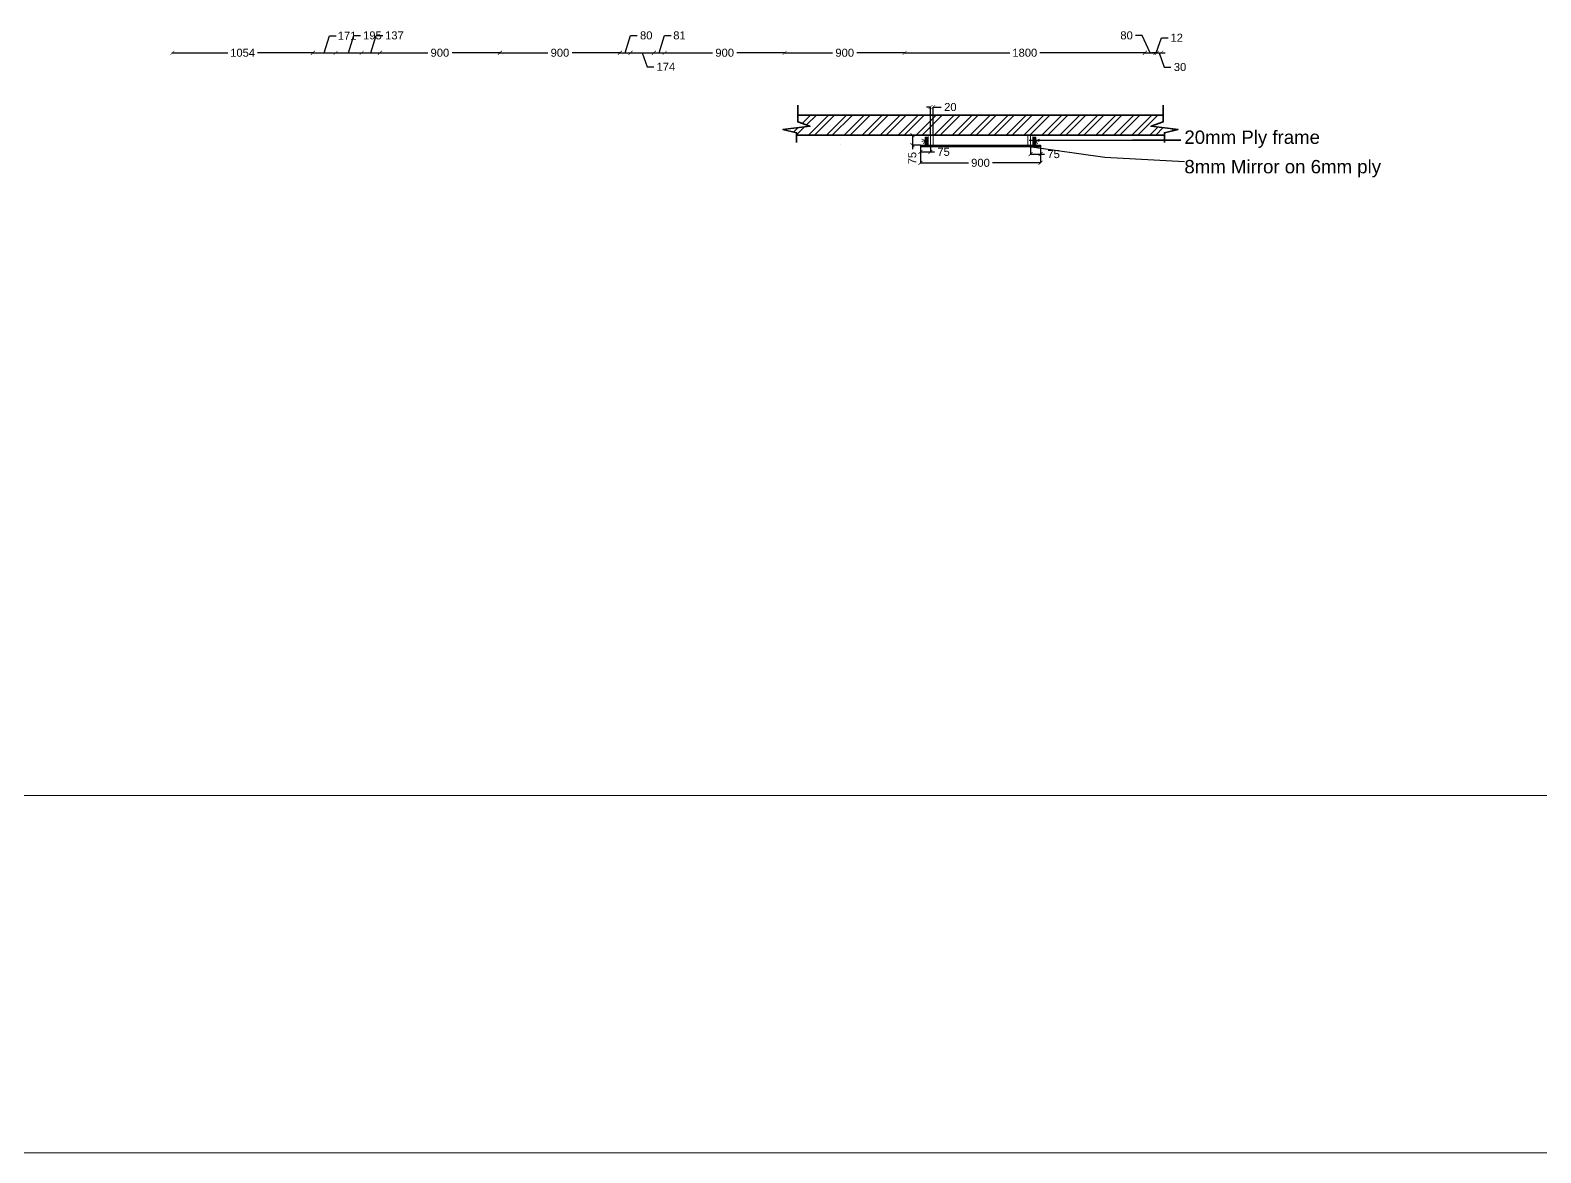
# Model space of a CAD drawing. Header units: millimetres. Extents: x 1464389 to 1998638, y -29162 to 256806.
# Drawn here: x 1626934 to 1638258, y 185375 to 193790 of the extents above; entities that cross this region are included whole.
import ezdxf

# ---------------------------------------------------------------- set-up
doc = ezdxf.new("R2010")
doc.units = ezdxf.units.MM
doc.header["$LTSCALE"] = 15
doc.header["$PDMODE"] = 35
doc.layers.get('0').update_dxf_attribs({"lineweight": 5})
for name, color, linetype, lineweight in [('dimension', 1, 'Continuous', 25), ('Hatch', 252, 'Continuous', 15), ('LS_DR_Wall', 5, 'Continuous', 35)]:
    doc.layers.add(name, color=color, linetype=linetype, lineweight=lineweight)
doc.layers.add('Text', color=250, linetype='Continuous')
doc.layers.add('TEXTS', color=7, linetype='Continuous', true_color=0x636466)
doc.styles.add('ARIAL', font='arial.ttf')
doc.dimstyles.new('SC-25', dxfattribs={"dimtxt": 60, "dimasz": 30, "dimexe": 0, "dimexo": 0, "dimgap": 25, "dimtad": 0, "dimdec": 0, "dimzin": 0, "dimdsep": 46, "dimtxsty": 'ARIAL', "dimblk": 'ARCHTICK', "dimcen": 0.09, "dimdle": 3, "dimclrd": 251, "dimclre": 251, "dimclrt": 1, "dimadec": 0, "dimazin": 0, "dimtfac": 1, "dimtdec": 0, "dimtofl": 0, "dimtmove": 0, "dimatfit": 2, "dimfxl": 100, "dimtolj": 1, "dimtzin": 0, "dimarcsym": 0})

# ---------------------------------------------------------------- blocks, each defined once
blk = doc.blocks.new('_ArchTick')
at = {"color": 0, "linetype": 'ByBlock', "const_width": 0.15}
blk.add_lwpolyline([(-0.5, -0.5), (0.5, 0.5)], dxfattribs=at)
blk = doc.blocks.new('*D2470')
at = {"layer": 'Defpoints', "color": 0, "ltscale": 0.25, "transparency": 16777216}
for p in [(1634433, 192929), (1634508, 192929), (1634508, 192861)]:
    blk.add_point(p, dxfattribs=at)
at = {"layer": 'dimension', "color": 251, "lineweight": -2, "ltscale": 0.25, "transparency": 16777216}
for p, q in [((1634433, 192929), (1634433, 192861)), ((1634508, 192929), (1634508, 192861)), ((1634430, 192861), (1634508, 192861)), ((1634508, 192861), (1634538, 192861))]:
    blk.add_line(p, q, dxfattribs=at)
at = {"layer": 'dimension', "color": 251, "lineweight": -2, "ltscale": 0.25, "transparency": 16777216, "xscale": 30, "yscale": 30, "zscale": 30, "rotation": 180}
blk.add_blockref('_ArchTick', (1634433, 192861), dxfattribs=at)
at = {"layer": 'dimension', "color": 251, "lineweight": -2, "ltscale": 0.25, "transparency": 16777216, "xscale": 30, "yscale": 30, "zscale": 30}
blk.add_blockref('_ArchTick', (1634508, 192861), dxfattribs=at)
at = {"layer": 'dimension', "color": 1, "ltscale": 0.25, "transparency": 16777216, "insert": (1634606, 192861), "char_height": 60, "attachment_point": 5, "style": 'ARIAL'}
blk.add_mtext('\\A1;75', dxfattribs=at)
blk = doc.blocks.new('*D2471')
at = {"layer": 'Defpoints', "color": 0, "ltscale": 0.25, "transparency": 16777216}
for p in [(1633608, 192915), (1634508, 192915), (1634508, 192796)]:
    blk.add_point(p, dxfattribs=at)
at = {"layer": 'dimension', "color": 251, "lineweight": -2, "ltscale": 0.25, "transparency": 16777216}
for p, q in [((1633608, 192915), (1633608, 192796)), ((1634508, 192915), (1634508, 192796)), ((1633605, 192796), (1633967, 192796)), ((1634511, 192796), (1634149, 192796))]:
    blk.add_line(p, q, dxfattribs=at)
at = {"layer": 'dimension', "color": 251, "lineweight": -2, "ltscale": 0.25, "transparency": 16777216, "xscale": 30, "yscale": 30, "zscale": 30, "rotation": 180}
blk.add_blockref('_ArchTick', (1633608, 192796), dxfattribs=at)
at = {"layer": 'dimension', "color": 251, "lineweight": -2, "ltscale": 0.25, "transparency": 16777216, "xscale": 30, "yscale": 30, "zscale": 30}
blk.add_blockref('_ArchTick', (1634508, 192796), dxfattribs=at)
at = {"layer": 'dimension', "color": 1, "ltscale": 0.25, "transparency": 16777216, "insert": (1634058, 192796), "char_height": 60, "attachment_point": 5, "style": 'ARIAL'}
blk.add_mtext('\\A1;900', dxfattribs=at)
blk = doc.blocks.new('*D1905')
at = {"layer": 'Defpoints', "color": 0, "ltscale": 0.25, "transparency": 16777216}
for p in [(1633608, 192919), (1633683, 192919), (1633683, 192878)]:
    blk.add_point(p, dxfattribs=at)
at = {"layer": 'dimension', "color": 251, "lineweight": -2, "ltscale": 0.25, "transparency": 16777216}
for p, q in [((1633605, 192878), (1633683, 192878)), ((1633608, 192919), (1633608, 192878)), ((1633683, 192919), (1633683, 192878)), ((1633683, 192878), (1633713, 192878))]:
    blk.add_line(p, q, dxfattribs=at)
at = {"layer": 'dimension', "color": 251, "lineweight": -2, "ltscale": 0.25, "transparency": 16777216, "xscale": 30, "yscale": 30, "zscale": 30, "rotation": 180}
blk.add_blockref('_ArchTick', (1633608, 192878), dxfattribs=at)
at = {"layer": 'dimension', "color": 251, "lineweight": -2, "ltscale": 0.25, "transparency": 16777216, "xscale": 30, "yscale": 30, "zscale": 30}
blk.add_blockref('_ArchTick', (1633683, 192878), dxfattribs=at)
at = {"layer": 'dimension', "color": 1, "ltscale": 0.25, "transparency": 16777216, "insert": (1633781, 192878), "char_height": 60, "attachment_point": 5, "style": 'ARIAL'}
blk.add_mtext('\\A1;75', dxfattribs=at)
blk = doc.blocks.new('*D1906')
at = {"layer": 'Defpoints', "color": 0, "ltscale": 0.25, "transparency": 16777216}
for p in [(1633703, 193214), (1633683, 193004), (1633703, 193004)]:
    blk.add_point(p, dxfattribs=at)
at = {"layer": 'dimension', "color": 251, "lineweight": -2, "ltscale": 0.25, "transparency": 16777216}
for p, q in [((1633683, 193214), (1633653, 193214)), ((1633683, 193004), (1633683, 193214)), ((1633703, 193004), (1633703, 193214)), ((1633703, 193214), (1633763, 193214))]:
    blk.add_line(p, q, dxfattribs=at)
at = {"layer": 'dimension', "color": 251, "lineweight": -2, "ltscale": 0.25, "transparency": 16777216, "xscale": 30, "yscale": 30, "zscale": 30}
blk.add_blockref('_ArchTick', (1633683, 193214), dxfattribs=at)
at = {"layer": 'dimension', "color": 251, "lineweight": -2, "ltscale": 0.25, "transparency": 16777216, "xscale": 30, "yscale": 30, "zscale": 30, "rotation": 180}
blk.add_blockref('_ArchTick', (1633703, 193214), dxfattribs=at)
at = {"layer": 'dimension', "color": 1, "ltscale": 0.25, "transparency": 16777216, "insert": (1633832, 193214), "char_height": 60, "attachment_point": 5, "style": 'ARIAL'}
blk.add_mtext('\\A1;20', dxfattribs=at)
blk = doc.blocks.new('*D2472')
at = {"layer": 'Defpoints', "color": 0, "ltscale": 0.25, "transparency": 16777216}
for p in [(1633547, 193004), (1633608, 193004), (1633608, 192929)]:
    blk.add_point(p, dxfattribs=at)
at = {"layer": 'dimension', "color": 251, "lineweight": -2, "ltscale": 0.25, "transparency": 16777216}
for p, q in [((1633608, 193004), (1633547, 193004)), ((1633547, 193004), (1633547, 192926)), ((1633608, 192929), (1633547, 192929)), ((1633547, 192929), (1633547, 192899))]:
    blk.add_line(p, q, dxfattribs=at)
at = {"layer": 'dimension', "color": 251, "lineweight": -2, "ltscale": 0.25, "transparency": 16777216, "xscale": 30, "yscale": 30, "zscale": 30}
for p, rotation in [((1633547, 193004), 90), ((1633547, 192929), 270)]:
    blk.add_blockref('_ArchTick', p, dxfattribs=dict(at, rotation=rotation))
at = {"layer": 'dimension', "color": 1, "ltscale": 0.25, "transparency": 16777216, "insert": (1633547, 192831), "char_height": 60, "attachment_point": 5, "rotation": 90, "style": 'ARIAL'}
blk.add_mtext('\\A1;75', dxfattribs=at)
blk = doc.blocks.new('*D1915')
at = {"layer": 'Defpoints', "color": 0, "ltscale": 0.25, "transparency": 16777216}
for p in [(1627999, 193621), (1629053, 193621), (1629053, 193621)]:
    blk.add_point(p, dxfattribs=at)
at = {"layer": 'dimension', "color": 251, "lineweight": -2, "ltscale": 0.25, "transparency": 16777216}
for p, q in [((1627996, 193621), (1628414, 193621)), ((1629056, 193621), (1628638, 193621))]:
    blk.add_line(p, q, dxfattribs=at)
at = {"layer": 'dimension', "color": 251, "lineweight": -2, "ltscale": 0.25, "transparency": 16777216, "xscale": 30, "yscale": 30, "zscale": 30, "rotation": 180}
blk.add_blockref('_ArchTick', (1627999, 193621), dxfattribs=at)
at = {"layer": 'dimension', "color": 251, "lineweight": -2, "ltscale": 0.25, "transparency": 16777216, "xscale": 30, "yscale": 30, "zscale": 30}
blk.add_blockref('_ArchTick', (1629053, 193621), dxfattribs=at)
at = {"layer": 'dimension', "color": 1, "ltscale": 0.25, "transparency": 16777216, "insert": (1628526, 193621), "char_height": 60, "attachment_point": 5, "style": 'ARIAL'}
blk.add_mtext('\\A1;1054', dxfattribs=at)
blk = doc.blocks.new('*D1916')
at = {"layer": 'Defpoints', "color": 0, "ltscale": 0.25, "transparency": 16777216}
for p in [(1629053, 193621), (1629224, 193621), (1629224, 193621)]:
    blk.add_point(p, dxfattribs=at)
at = {"layer": 'dimension', "color": 251, "lineweight": -2, "ltscale": 0.25, "transparency": 16777216}
for p, q in [((1629138, 193621), (1629177, 193749)), ((1629177, 193749), (1629227, 193749)), ((1629050, 193621), (1629227, 193621))]:
    blk.add_line(p, q, dxfattribs=at)
at = {"layer": 'dimension', "color": 251, "lineweight": -2, "ltscale": 0.25, "transparency": 16777216, "xscale": 30, "yscale": 30, "zscale": 30, "rotation": 180}
blk.add_blockref('_ArchTick', (1629053, 193621), dxfattribs=at)
at = {"layer": 'dimension', "color": 251, "lineweight": -2, "ltscale": 0.25, "transparency": 16777216, "xscale": 30, "yscale": 30, "zscale": 30}
blk.add_blockref('_ArchTick', (1629224, 193621), dxfattribs=at)
at = {"layer": 'dimension', "color": 1, "ltscale": 0.25, "transparency": 16777216, "insert": (1629309, 193749), "char_height": 60, "attachment_point": 5, "style": 'ARIAL'}
blk.add_mtext('\\A1;171', dxfattribs=at)
blk = doc.blocks.new('*D1917')
at = {"layer": 'Defpoints', "color": 0, "ltscale": 0.25, "transparency": 16777216}
for p in [(1629224, 193621), (1629419, 193621), (1629419, 193621)]:
    blk.add_point(p, dxfattribs=at)
at = {"layer": 'dimension', "color": 251, "lineweight": -2, "ltscale": 0.25, "transparency": 16777216}
for p, q in [((1629321, 193621), (1629360, 193751)), ((1629360, 193751), (1629410, 193751)), ((1629221, 193621), (1629422, 193621))]:
    blk.add_line(p, q, dxfattribs=at)
at = {"layer": 'dimension', "color": 251, "lineweight": -2, "ltscale": 0.25, "transparency": 16777216, "xscale": 30, "yscale": 30, "zscale": 30, "rotation": 180}
blk.add_blockref('_ArchTick', (1629224, 193621), dxfattribs=at)
at = {"layer": 'dimension', "color": 251, "lineweight": -2, "ltscale": 0.25, "transparency": 16777216, "xscale": 30, "yscale": 30, "zscale": 30}
blk.add_blockref('_ArchTick', (1629419, 193621), dxfattribs=at)
at = {"layer": 'dimension', "color": 1, "ltscale": 0.25, "transparency": 16777216, "insert": (1629499, 193751), "char_height": 60, "attachment_point": 5, "style": 'ARIAL'}
blk.add_mtext('\\A1;195', dxfattribs=at)
blk = doc.blocks.new('*D1918')
at = {"layer": 'Defpoints', "color": 0, "ltscale": 0.25, "transparency": 16777216}
for p in [(1629419, 193621), (1629555, 193621), (1629555, 193621)]:
    blk.add_point(p, dxfattribs=at)
at = {"layer": 'dimension', "color": 251, "lineweight": -2, "ltscale": 0.25, "transparency": 16777216}
for p, q in [((1629487, 193621), (1629526, 193751)), ((1629526, 193751), (1629576, 193751)), ((1629416, 193621), (1629558, 193621))]:
    blk.add_line(p, q, dxfattribs=at)
at = {"layer": 'dimension', "color": 251, "lineweight": -2, "ltscale": 0.25, "transparency": 16777216, "xscale": 30, "yscale": 30, "zscale": 30, "rotation": 180}
blk.add_blockref('_ArchTick', (1629419, 193621), dxfattribs=at)
at = {"layer": 'dimension', "color": 251, "lineweight": -2, "ltscale": 0.25, "transparency": 16777216, "xscale": 30, "yscale": 30, "zscale": 30}
blk.add_blockref('_ArchTick', (1629555, 193621), dxfattribs=at)
at = {"layer": 'dimension', "color": 1, "ltscale": 0.25, "transparency": 16777216, "insert": (1629664, 193751), "char_height": 60, "attachment_point": 5, "style": 'ARIAL'}
blk.add_mtext('\\A1;137', dxfattribs=at)
blk = doc.blocks.new('*D1919')
at = {"layer": 'Defpoints', "color": 0, "ltscale": 0.25, "transparency": 16777216}
for p in [(1629555, 193621), (1630455, 193621), (1630455, 193621)]:
    blk.add_point(p, dxfattribs=at)
at = {"layer": 'dimension', "color": 251, "lineweight": -2, "ltscale": 0.25, "transparency": 16777216}
for p, q in [((1629552, 193621), (1629914, 193621)), ((1630458, 193621), (1630096, 193621))]:
    blk.add_line(p, q, dxfattribs=at)
at = {"layer": 'dimension', "color": 251, "lineweight": -2, "ltscale": 0.25, "transparency": 16777216, "xscale": 30, "yscale": 30, "zscale": 30, "rotation": 180}
blk.add_blockref('_ArchTick', (1629555, 193621), dxfattribs=at)
at = {"layer": 'dimension', "color": 251, "lineweight": -2, "ltscale": 0.25, "transparency": 16777216, "xscale": 30, "yscale": 30, "zscale": 30}
blk.add_blockref('_ArchTick', (1630455, 193621), dxfattribs=at)
at = {"layer": 'dimension', "color": 1, "ltscale": 0.25, "transparency": 16777216, "insert": (1630005, 193621), "char_height": 60, "attachment_point": 5, "style": 'ARIAL'}
blk.add_mtext('\\A1;900', dxfattribs=at)
blk = doc.blocks.new('*D1920')
at = {"layer": 'Defpoints', "color": 0, "ltscale": 0.25, "transparency": 16777216}
for p in [(1630455, 193621), (1631355, 193621), (1631355, 193621)]:
    blk.add_point(p, dxfattribs=at)
at = {"layer": 'dimension', "color": 251, "lineweight": -2, "ltscale": 0.25, "transparency": 16777216}
for p, q in [((1630452, 193621), (1630814, 193621)), ((1631358, 193621), (1630996, 193621))]:
    blk.add_line(p, q, dxfattribs=at)
at = {"layer": 'dimension', "color": 251, "lineweight": -2, "ltscale": 0.25, "transparency": 16777216, "xscale": 30, "yscale": 30, "zscale": 30, "rotation": 180}
blk.add_blockref('_ArchTick', (1630455, 193621), dxfattribs=at)
at = {"layer": 'dimension', "color": 251, "lineweight": -2, "ltscale": 0.25, "transparency": 16777216, "xscale": 30, "yscale": 30, "zscale": 30}
blk.add_blockref('_ArchTick', (1631355, 193621), dxfattribs=at)
at = {"layer": 'dimension', "color": 1, "ltscale": 0.25, "transparency": 16777216, "insert": (1630905, 193621), "char_height": 60, "attachment_point": 5, "style": 'ARIAL'}
blk.add_mtext('\\A1;900', dxfattribs=at)
blk = doc.blocks.new('*D1921')
at = {"layer": 'Defpoints', "color": 0, "ltscale": 0.25, "transparency": 16777216}
for p in [(1631355, 193621), (1631435, 193621), (1631435, 193621)]:
    blk.add_point(p, dxfattribs=at)
at = {"layer": 'dimension', "color": 251, "lineweight": -2, "ltscale": 0.25, "transparency": 16777216}
for p, q in [((1631395, 193621), (1631434, 193751)), ((1631434, 193751), (1631484, 193751)), ((1631352, 193621), (1631438, 193621))]:
    blk.add_line(p, q, dxfattribs=at)
at = {"layer": 'dimension', "color": 251, "lineweight": -2, "ltscale": 0.25, "transparency": 16777216, "xscale": 30, "yscale": 30, "zscale": 30, "rotation": 180}
blk.add_blockref('_ArchTick', (1631355, 193621), dxfattribs=at)
at = {"layer": 'dimension', "color": 251, "lineweight": -2, "ltscale": 0.25, "transparency": 16777216, "xscale": 30, "yscale": 30, "zscale": 30}
blk.add_blockref('_ArchTick', (1631435, 193621), dxfattribs=at)
at = {"layer": 'dimension', "color": 1, "ltscale": 0.25, "transparency": 16777216, "insert": (1631552, 193751), "char_height": 60, "attachment_point": 5, "style": 'ARIAL'}
blk.add_mtext('\\A1;80', dxfattribs=at)
blk = doc.blocks.new('*D1922')
at = {"layer": 'Defpoints', "color": 0, "ltscale": 0.25, "transparency": 16777216}
for p in [(1631435, 193621), (1631609, 193621), (1631609, 193621)]:
    blk.add_point(p, dxfattribs=at)
at = {"layer": 'dimension', "color": 251, "lineweight": -2, "ltscale": 0.25, "transparency": 16777216}
for p, q in [((1631432, 193621), (1631612, 193621)), ((1631522, 193621), (1631560, 193516)), ((1631560, 193516), (1631610, 193516))]:
    blk.add_line(p, q, dxfattribs=at)
at = {"layer": 'dimension', "color": 251, "lineweight": -2, "ltscale": 0.25, "transparency": 16777216, "xscale": 30, "yscale": 30, "zscale": 30, "rotation": 180}
blk.add_blockref('_ArchTick', (1631435, 193621), dxfattribs=at)
at = {"layer": 'dimension', "color": 251, "lineweight": -2, "ltscale": 0.25, "transparency": 16777216, "xscale": 30, "yscale": 30, "zscale": 30}
blk.add_blockref('_ArchTick', (1631609, 193621), dxfattribs=at)
at = {"layer": 'dimension', "color": 1, "ltscale": 0.25, "transparency": 16777216, "insert": (1631699, 193516), "char_height": 60, "attachment_point": 5, "style": 'ARIAL'}
blk.add_mtext('\\A1;174', dxfattribs=at)
blk = doc.blocks.new('*D1923')
at = {"layer": 'Defpoints', "color": 0, "ltscale": 0.25, "transparency": 16777216}
for p in [(1631609, 193621), (1631690, 193621), (1631690, 193621)]:
    blk.add_point(p, dxfattribs=at)
at = {"layer": 'dimension', "color": 251, "lineweight": -2, "ltscale": 0.25, "transparency": 16777216}
for p, q in [((1631650, 193621), (1631688, 193751)), ((1631688, 193751), (1631738, 193751)), ((1631606, 193621), (1631693, 193621))]:
    blk.add_line(p, q, dxfattribs=at)
at = {"layer": 'dimension', "color": 251, "lineweight": -2, "ltscale": 0.25, "transparency": 16777216, "xscale": 30, "yscale": 30, "zscale": 30, "rotation": 180}
blk.add_blockref('_ArchTick', (1631609, 193621), dxfattribs=at)
at = {"layer": 'dimension', "color": 251, "lineweight": -2, "ltscale": 0.25, "transparency": 16777216, "xscale": 30, "yscale": 30, "zscale": 30}
blk.add_blockref('_ArchTick', (1631690, 193621), dxfattribs=at)
at = {"layer": 'dimension', "color": 1, "ltscale": 0.25, "transparency": 16777216, "insert": (1631801, 193751), "char_height": 60, "attachment_point": 5, "style": 'ARIAL'}
blk.add_mtext('\\A1;81', dxfattribs=at)
blk = doc.blocks.new('*D1924')
at = {"layer": 'Defpoints', "color": 0, "ltscale": 0.25, "transparency": 16777216}
for p in [(1631690, 193621), (1632590, 193621), (1632590, 193621)]:
    blk.add_point(p, dxfattribs=at)
at = {"layer": 'dimension', "color": 251, "lineweight": -2, "ltscale": 0.25, "transparency": 16777216}
for p, q in [((1631687, 193621), (1632049, 193621)), ((1632593, 193621), (1632231, 193621))]:
    blk.add_line(p, q, dxfattribs=at)
at = {"layer": 'dimension', "color": 251, "lineweight": -2, "ltscale": 0.25, "transparency": 16777216, "xscale": 30, "yscale": 30, "zscale": 30, "rotation": 180}
blk.add_blockref('_ArchTick', (1631690, 193621), dxfattribs=at)
at = {"layer": 'dimension', "color": 251, "lineweight": -2, "ltscale": 0.25, "transparency": 16777216, "xscale": 30, "yscale": 30, "zscale": 30}
blk.add_blockref('_ArchTick', (1632590, 193621), dxfattribs=at)
at = {"layer": 'dimension', "color": 1, "ltscale": 0.25, "transparency": 16777216, "insert": (1632140, 193621), "char_height": 60, "attachment_point": 5, "style": 'ARIAL'}
blk.add_mtext('\\A1;900', dxfattribs=at)
blk = doc.blocks.new('*D1925')
at = {"layer": 'Defpoints', "color": 0, "ltscale": 0.25, "transparency": 16777216}
for p in [(1632590, 193621), (1633490, 193621), (1633490, 193621)]:
    blk.add_point(p, dxfattribs=at)
at = {"layer": 'dimension', "color": 251, "lineweight": -2, "ltscale": 0.25, "transparency": 16777216}
for p, q in [((1632587, 193621), (1632949, 193621)), ((1633493, 193621), (1633131, 193621))]:
    blk.add_line(p, q, dxfattribs=at)
at = {"layer": 'dimension', "color": 251, "lineweight": -2, "ltscale": 0.25, "transparency": 16777216, "xscale": 30, "yscale": 30, "zscale": 30, "rotation": 180}
blk.add_blockref('_ArchTick', (1632590, 193621), dxfattribs=at)
at = {"layer": 'dimension', "color": 251, "lineweight": -2, "ltscale": 0.25, "transparency": 16777216, "xscale": 30, "yscale": 30, "zscale": 30}
blk.add_blockref('_ArchTick', (1633490, 193621), dxfattribs=at)
at = {"layer": 'dimension', "color": 1, "ltscale": 0.25, "transparency": 16777216, "insert": (1633040, 193621), "char_height": 60, "attachment_point": 5, "style": 'ARIAL'}
blk.add_mtext('\\A1;900', dxfattribs=at)
blk = doc.blocks.new('*D1926')
at = {"layer": 'Defpoints', "color": 0, "ltscale": 0.25, "transparency": 16777216}
for p in [(1633490, 193621), (1635290, 193621), (1635290, 193621)]:
    blk.add_point(p, dxfattribs=at)
at = {"layer": 'dimension', "color": 251, "lineweight": -2, "ltscale": 0.25, "transparency": 16777216}
for p, q in [((1633487, 193621), (1634278, 193621)), ((1635293, 193621), (1634502, 193621))]:
    blk.add_line(p, q, dxfattribs=at)
at = {"layer": 'dimension', "color": 251, "lineweight": -2, "ltscale": 0.25, "transparency": 16777216, "xscale": 30, "yscale": 30, "zscale": 30, "rotation": 180}
blk.add_blockref('_ArchTick', (1633490, 193621), dxfattribs=at)
at = {"layer": 'dimension', "color": 251, "lineweight": -2, "ltscale": 0.25, "transparency": 16777216, "xscale": 30, "yscale": 30, "zscale": 30}
blk.add_blockref('_ArchTick', (1635290, 193621), dxfattribs=at)
at = {"layer": 'dimension', "color": 1, "ltscale": 0.25, "transparency": 16777216, "insert": (1634390, 193621), "char_height": 60, "attachment_point": 5, "style": 'ARIAL'}
blk.add_mtext('\\A1;1800', dxfattribs=at)
blk = doc.blocks.new('*D1927')
at = {"layer": 'Defpoints', "color": 0, "ltscale": 0.25, "transparency": 16777216}
for p in [(1635290, 193621), (1635370, 193621), (1635370, 193621)]:
    blk.add_point(p, dxfattribs=at)
at = {"layer": 'dimension', "color": 251, "lineweight": -2, "ltscale": 0.25, "transparency": 16777216}
for p, q in [((1635271, 193751), (1635221, 193751)), ((1635330, 193621), (1635271, 193751)), ((1635287, 193621), (1635373, 193621))]:
    blk.add_line(p, q, dxfattribs=at)
at = {"layer": 'dimension', "color": 251, "lineweight": -2, "ltscale": 0.25, "transparency": 16777216, "xscale": 30, "yscale": 30, "zscale": 30, "rotation": 180}
blk.add_blockref('_ArchTick', (1635290, 193621), dxfattribs=at)
at = {"layer": 'dimension', "color": 251, "lineweight": -2, "ltscale": 0.25, "transparency": 16777216, "xscale": 30, "yscale": 30, "zscale": 30}
blk.add_blockref('_ArchTick', (1635370, 193621), dxfattribs=at)
at = {"layer": 'dimension', "color": 1, "ltscale": 0.25, "transparency": 16777216, "insert": (1635153, 193751), "char_height": 60, "attachment_point": 5, "style": 'ARIAL'}
blk.add_mtext('\\A1;80', dxfattribs=at)
blk = doc.blocks.new('*D1928')
at = {"layer": 'Defpoints', "color": 0, "ltscale": 0.25, "transparency": 16777216}
for p in [(1635370, 193621), (1635382, 193621), (1635382, 193621)]:
    blk.add_point(p, dxfattribs=at)
at = {"layer": 'dimension', "color": 251, "lineweight": -2, "ltscale": 0.25, "transparency": 16777216}
for p, q in [((1635376, 193621), (1635414, 193734)), ((1635414, 193734), (1635464, 193734)), ((1635370, 193621), (1635340, 193621)), ((1635370, 193621), (1635382, 193621)), ((1635382, 193621), (1635412, 193621))]:
    blk.add_line(p, q, dxfattribs=at)
at = {"layer": 'dimension', "color": 251, "lineweight": -2, "ltscale": 0.25, "transparency": 16777216, "xscale": 30, "yscale": 30, "zscale": 30}
blk.add_blockref('_ArchTick', (1635370, 193621), dxfattribs=at)
at = {"layer": 'dimension', "color": 251, "lineweight": -2, "ltscale": 0.25, "transparency": 16777216, "xscale": 30, "yscale": 30, "zscale": 30, "rotation": 180}
blk.add_blockref('_ArchTick', (1635382, 193621), dxfattribs=at)
at = {"layer": 'dimension', "color": 1, "ltscale": 0.25, "transparency": 16777216, "insert": (1635529, 193734), "char_height": 60, "attachment_point": 5, "style": 'ARIAL'}
blk.add_mtext('\\A1;12', dxfattribs=at)
blk = doc.blocks.new('*D1929')
at = {"layer": 'Defpoints', "color": 0, "ltscale": 0.25, "transparency": 16777216}
for p in [(1635382, 193621), (1635412, 193621), (1635412, 193621)]:
    blk.add_point(p, dxfattribs=at)
at = {"layer": 'dimension', "color": 251, "lineweight": -2, "ltscale": 0.25, "transparency": 16777216}
for p, q in [((1635382, 193621), (1635352, 193621)), ((1635382, 193621), (1635412, 193621)), ((1635397, 193621), (1635436, 193514)), ((1635412, 193621), (1635442, 193621)), ((1635436, 193514), (1635486, 193514))]:
    blk.add_line(p, q, dxfattribs=at)
at = {"layer": 'dimension', "color": 251, "lineweight": -2, "ltscale": 0.25, "transparency": 16777216, "xscale": 30, "yscale": 30, "zscale": 30}
blk.add_blockref('_ArchTick', (1635382, 193621), dxfattribs=at)
at = {"layer": 'dimension', "color": 251, "lineweight": -2, "ltscale": 0.25, "transparency": 16777216, "xscale": 30, "yscale": 30, "zscale": 30, "rotation": 180}
blk.add_blockref('_ArchTick', (1635412, 193621), dxfattribs=at)
at = {"layer": 'dimension', "color": 1, "ltscale": 0.25, "transparency": 16777216, "insert": (1635554, 193514), "char_height": 60, "attachment_point": 5, "style": 'ARIAL'}
blk.add_mtext('\\A1;30', dxfattribs=at)

msp = doc.modelspace()

# ---------------------------------------------------------------- hatches: boundary and pattern name
at = {"layer": 'Hatch', "ltscale": 0.25}
h = msp.add_hatch(dxfattribs=at)
h.set_pattern_fill('ANSI32', color=256, scale=10)
h.set_pattern_definition([(45, (360460.61, 315555.53), (-67.351921, 67.351921), []), (45, (360505.52, 315555.53), (-67.351921, 67.351921), [])])
h.paths.add_polyline_path([(1635427, 193102.3), (1635336.7, 193070.5), (1635539.7, 193046.3), (1635436.8, 193021.2), (1635436.8, 193004.1), (1635033.2, 193004.1), (1635108.2, 193004.1), (1635108.2, 192923.1), (1635109, 193004.1), (1633009, 193004.1), (1633008.2, 192923.1), (1633008.2, 193004.1), (1633083.2, 193004.1), (1632679.7, 193004.1), (1632679.7, 193021.2), (1632576.8, 193046.3), (1632779.7, 193070.5), (1632689.5, 193102.3), (1632689.5, 193154.1), (1635427, 193154.1)])
at = {"layer": 'Hatch', "ltscale": 0.25, "true_color": 0xf8d731}
h = msp.add_hatch(color=40, dxfattribs=at)
h.dxf.hatch_style = 1
h.paths.add_polyline_path([(1633642.5, 192929.1), (1633642.9, 192989.2), (1633669.4, 192990.1), (1633669.4, 192929.1)])
h = msp.add_hatch(color=40, dxfattribs=at)
h.dxf.hatch_style = 1
h.paths.add_polyline_path([(1634474, 192929.1), (1634473.6, 192989.2), (1634447, 192990.1), (1634447, 192929.1)])

# ---------------------------------------------------------------- linework, layer by layer
at = {"ltscale": 0.25}
for p, q in [((1634508.2, 192929.1), (1633608.2, 192929.1)), ((1633608.2, 192923.1), (1633608.2, 192929.1)), ((1634508.2, 192923.1), (1633608.2, 192923.1)), ((1633608.2, 192923.1), (1633608.2, 192915.1)), ((1633608.2, 192915.1), (1634508.2, 192915.1)), ((1634508.2, 192923.1), (1634508.2, 192929.1)), ((1634508.2, 192915.1), (1634508.2, 192923.1)), ((1615220.4, 188054.3), (1662718.6, 188054.3)), ((1615220.4, 185374.8), (1662718.6, 185374.8))]:
    msp.add_line(p, q, dxfattribs=at)
at = {"color": 41, "ltscale": 0.25, "true_color": 0xf4ee51}
for points in [[(1633669.4, 192990.1), (1633642.9, 192989.2), (1633642.5, 192929.1), (1633669.4, 192929.1)], [(1634447, 192990.1), (1634473.6, 192989.2), (1634474, 192929.1), (1634447, 192929.1)], [(1633642.7, 192962.4), (1633617.1, 192974.2), (1633642.7, 192962.4), (1633617.9, 192957.1), (1633642.7, 192962.4), (1633631.2, 192937.5), (1633642.7, 192962.4)], [(1634473.8, 192962.4), (1634499.4, 192974.2), (1634473.8, 192962.4), (1634498.6, 192957.1), (1634473.8, 192962.4), (1634485.3, 192937.5), (1634473.8, 192962.4)]]:
    msp.add_lwpolyline(points, dxfattribs=at)
at = {"ltscale": 0.25}
for points in [[(1633683.2, 192929.1), (1633683.2, 193004.1), (1633703.2, 193004.1), (1633703.2, 192929.1)], [(1634433.2, 192929.1), (1634433.2, 193004.1), (1634413.2, 193004.1), (1634413.2, 192929.1)]]:
    msp.add_lwpolyline(points, dxfattribs=at)
at = {"layer": 'LS_DR_Wall', "ltscale": 0.25}
for p, q in [((1635427, 193154.1), (1632689.5, 193154.1)), ((1635436.8, 193004.1), (1632681.3, 193004.1))]:
    msp.add_line(p, q, dxfattribs=at)
for points in [[(1632689.5, 193227.4), (1632689.5, 193102.3), (1632779.7, 193070.5), (1632576.8, 193046.3), (1632679.7, 193021.2), (1632679.7, 192949.5)], [(1635427, 193227.4), (1635427, 193102.3), (1635336.7, 193070.5), (1635539.7, 193046.3), (1635436.8, 193021.2), (1635436.8, 192949.5)]]:
    msp.add_lwpolyline(points, dxfattribs=at)

# ---------------------------------------------------------------- texts
at = {"layer": 'Text', "char_height": 100, "width": 2137.719, "attachment_point": 3, "style": 'ARIAL'}
for s, insert in [('\\pxql;20mm Ply frame', (1637724.1, 193038.1)), ('\\pxql;8mm Mirror on 6mm ply', (1637724.1, 192817.4))]:
    msp.add_mtext(s, dxfattribs=dict(at, insert=insert))

# ---------------------------------------------------------------- dimensions: what is measured, and where the dimension line sits
at = {"layer": 'dimension', "ltscale": 0.25}
for base, p1, p2, picture, middle in [((1629223.6296, 193621.3214), (1629053.0682, 193621.3214), (1629223.6296, 193621.3214), '*D1916', (1629251.7094, 193749.1897)), ((1629418.5, 193621.3), (1629223.6, 193621.3), (1629418.5, 193621.3), '*D1917', (1629434.9, 193750.7)), ((1629555.1, 193621.3), (1629418.5, 193621.3), (1629555.1, 193621.3), '*D1918', (1629600.6, 193750.8)), ((1631435.1, 193621.3), (1631355.1, 193621.3), (1631435.1, 193621.3), '*D1921', (1631508.9, 193750.7)), ((1631690.1, 193621.3), (1631609.1, 193621.3), (1631690.1, 193621.3), '*D1923', (1631763.4, 193750.7)), ((1630455.1, 193621.3), (1629555.1, 193621.3), (1630455.1, 193621.3), '*D1919', (1630005.1, 193621.3)), ((1631355.1, 193621.3), (1630455.1, 193621.3), (1631355.1, 193621.3), '*D1920', (1630905.1, 193621.3)), ((1632590.1, 193621.3), (1631690.1, 193621.3), (1632590.1, 193621.3), '*D1924', (1632140.1, 193621.3)), ((1633490.1, 193621.3), (1632590.1, 193621.3), (1633490.1, 193621.3), '*D1925', (1633040.1, 193621.3)), ((1635290.1, 193621.3), (1633490.1, 193621.3), (1635290.1, 193621.3), '*D1926', (1634390.1, 193621.3))]:
    dim = msp.add_linear_dim(base=base, p1=p1, p2=p2, dimstyle='SC-25', override={"dimtmove": 1}, dxfattribs=at)
    dim.commit()
    dim.dimension.update_dxf_attribs({"geometry": picture, "text_midpoint": middle})
for base, p1, p2, picture, middle in [((1635370.1, 193621.3), (1635290.1, 193621.3), (1635370.1, 193621.3), '*D1927', (1635196.2, 193750.7)), ((1635382.1, 193621.3), (1635370.1, 193621.3), (1635382.1, 193621.3), '*D1928', (1635489.4, 193733.8)), ((1631609.1, 193621.3), (1631435.1, 193621.3), (1631609.1, 193621.3), '*D1922', (1631635.4, 193516.4)), ((1635412.1, 193621.3), (1635382.1, 193621.3), (1635412.1, 193621.3), '*D1929', (1635510.9, 193514))]:
    dim = msp.add_linear_dim(base=base, p1=p1, p2=p2, dimstyle='SC-25', override={"dimtmove": 1}, dxfattribs=at)
    dim.commit()
    dim.dimension.update_dxf_attribs({"geometry": picture, "text_midpoint": middle, "dimtype": 160})
for base, p1, p2, picture, middle in [((1629053.1, 193621.3), (1627999.1, 193621.3), (1629053.1, 193621.3), '*D1915', (1628526.1, 193621.3)), ((1633703.2, 193214.4), (1633683.2, 193004.1), (1633703.2, 193004.1), '*D1906', (1633831.6, 193214.4)), ((1633683.2, 192878.1), (1633608.2, 192919.1), (1633683.2, 192919.1), '*D1905', (1633781.2, 192878.1)), ((1634508.2, 192796.5), (1633608.2, 192915.1), (1634508.2, 192915.1), '*D2471', (1634058.2, 192796.5)), ((1634508.2, 192860.8), (1634433.2, 192929.1), (1634508.2, 192929.1), '*D2470', (1634606.2, 192860.8))]:
    dim = msp.add_linear_dim(base=base, p1=p1, p2=p2, dimstyle='SC-25', dxfattribs=at)
    dim.commit()
    dim.dimension.update_dxf_attribs({"geometry": picture, "text_midpoint": middle})
dim = msp.add_linear_dim(base=(1633546.7, 193004.1), p1=(1633608.2, 192929.1), p2=(1633608.2, 193004.1), angle=90, dimstyle='SC-25', dxfattribs=at)
dim.commit()
dim.dimension.update_dxf_attribs({"geometry": '*D2472', "text_midpoint": (1633546.7, 192831.1), "dimtype": 160})

# ---------------------------------------------------------------- leaders
at = {"layer": 'TEXTS'}
for points in [[(1634423.3, 192966), (1635559.4, 192966), (1635196.9, 192966)], [(1634423.3, 192918.7), (1634991.3, 192838.3), (1635586.3, 192807)]]:
    msp.add_leader(points, dimstyle='SC-25', override={"dimtad": 0}, dxfattribs=at)

doc.saveas('drawing.dxf')
